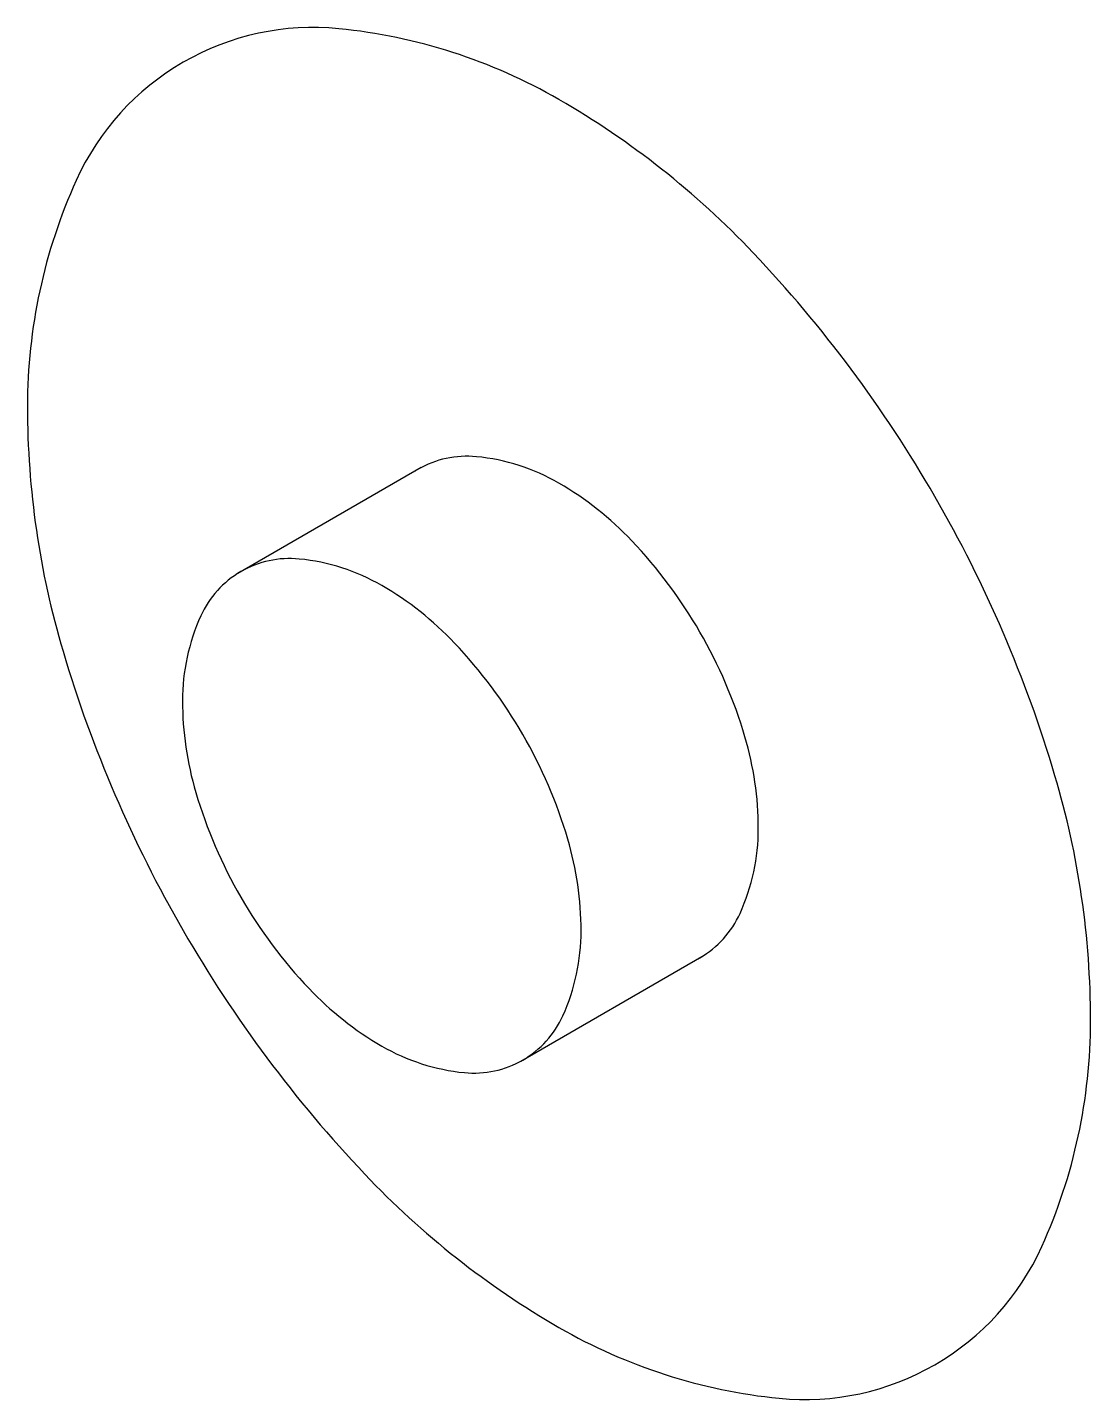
# Model space of a CAD drawing. Header units: millimetres. Extents: x -2851.047 to -2850.84, y 1185.824 to 1186.093.
import ezdxf

# ---------------------------------------------------------------- set-up
doc = ezdxf.new("R2010")
doc.units = ezdxf.units.MM
doc.header["$LTSCALE"] = 10
doc.layers.add('Hds_iso_símbolos', color=2, linetype='Continuous')

msp = doc.modelspace()

# ---------------------------------------------------------------- linework, layer by layer
at = {"layer": 'Hds_iso_símbolos'}
for p, q in [((-2850.97043, 1186.00653), (-2851.00625, 1185.98586)), ((-2850.95091, 1185.89054), (-2850.91556, 1185.91096))]:
    msp.add_line(p, q, dxfattribs=at)
for points in [[(-2851.01695, 1185.91605, 0.058752), (-2850.98142, 1185.86842, 0.072341), (-2850.94347, 1185.83848, 0.106617), (-2850.90042, 1185.82463, 0.156851), (-2850.86998, 1185.8312, 0.156851), (-2850.84908, 1185.85427, 0.106617), (-2850.83954, 1185.89848, 0.072341), (-2850.8465, 1185.94632, 0.058752), (-2850.86998, 1186.0009, 0.058752), (-2850.90551, 1186.04853, 0.072341), (-2850.94347, 1186.07848, 0.106617), (-2850.98651, 1186.09232, 0.156851), (-2851.01695, 1186.08575, 0.156851), (-2851.03786, 1186.06268, 0.106617), (-2851.04739, 1186.01848, 0.072341), (-2851.04043, 1185.97063, 0.058752)], [(-2851.00567, 1185.92257, 0.058752), (-2850.99234, 1185.90471, 0.072341), (-2850.97811, 1185.89348, 0.106617), (-2850.96197, 1185.88828, 0.156851), (-2850.95055, 1185.89075, 0.156851), (-2850.94271, 1185.8994, 0.106617), (-2850.93914, 1185.91598, 0.072341), (-2850.94175, 1185.93392, 0.058752), (-2850.95055, 1185.95439, 0.058752), (-2850.96388, 1185.97225, 0.072341), (-2850.97811, 1185.98348, 0.106617), (-2850.99425, 1185.98867, 0.156851), (-2851.00567, 1185.9862, 0.156851), (-2851.0135, 1185.97755, 0.106617), (-2851.01708, 1185.96098, 0.072341), (-2851.01447, 1185.94303, 0.058752)]]:
    msp.add_lwpolyline(points, format="xyb", close=True, dxfattribs=at)
msp.add_lwpolyline([(-2850.91627, 1185.91054, 0.005411), (-2850.91591, 1185.91075, 0.156851), (-2850.90807, 1185.9194, 0.106617), (-2850.9045, 1185.93598, 0.072341), (-2850.90711, 1185.95392, 0.058752), (-2850.91591, 1185.97439, 0.058752), (-2850.92924, 1185.99225, 0.072341), (-2850.94347, 1186.00348, 0.106617), (-2850.95961, 1186.00867, 0.156851), (-2850.97102, 1186.0062, 0.00888), (-2850.9716, 1186.00586, 0.106617)], format="xyb", dxfattribs=at)

doc.saveas('drawing.dxf')
